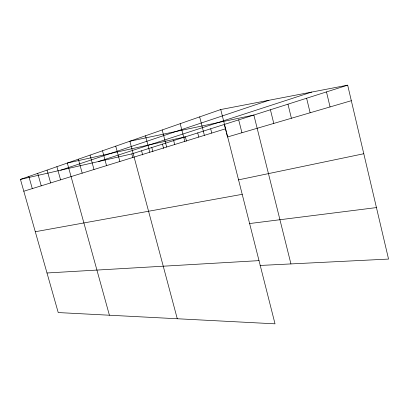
<?xml version="1.0" encoding="UTF-8"?>
<svg xmlns="http://www.w3.org/2000/svg" width="409" height="409" viewBox="0 0 409 409"><rect width="100%" height="100%" fill="white"/><g stroke="black" fill="none" stroke-linecap="round" stroke-linejoin="round"><path stroke-width="0.61" d="M220.732 109.535L275.022 323.831L58.226 312.563L20.45 179.398L220.732 109.535L347.67 85.169L388.55 259.076L260.042 265.456M60.747 170.17L268.948 100.282M98.446 161.54L311.658 92.086M20.45 179.398L131.821 153.896L347.67 85.169M23.804 191.228L225.604 128.774M351.321 100.701L227.491 136.984L226.433 132.807M238.36 179.894L363.79 153.738M35.297 231.729L242.215 194.326M249.429 223.57L376.444 207.583M46.994 272.982L259.015 260.63M28.86 176.463L32.291 188.605M37.72 173.375L41.222 185.839M47.055 170.118L50.634 182.925M56.907 166.683L60.573 179.853M109.407 315.221L67.327 163.048L185.395 136.841L186.504 141.115M78.364 159.198L82.199 173.155M90.067 155.113L93.998 169.505M102.506 150.778L106.534 165.625M115.747 146.156L119.878 161.494M177.281 318.749L129.878 141.228L253.866 115.036L290.937 263.923M131.821 153.896L132.797 157.537M145.456 135.793L149.806 152.235M141.586 150.788L142.675 154.893M151.79 147.537L152.9 151.739M173.656 140.573L174.745 144.745M162.184 129.96L166.657 147.015M162.47 144.137L163.595 148.436M180.2 123.676L184.802 141.402M197.716 132.915L198.789 137.081M199.658 116.887L204.393 135.338M210.676 128.789L211.765 133.063M224.311 124.448L226.126 131.611M238.692 119.868L241.929 132.756M270.415 109.77L273.779 123.421M287.967 104.183L291.402 118.257M306.617 98.242L310.124 112.772M326.479 91.918L330.058 106.933"/></g></svg>
